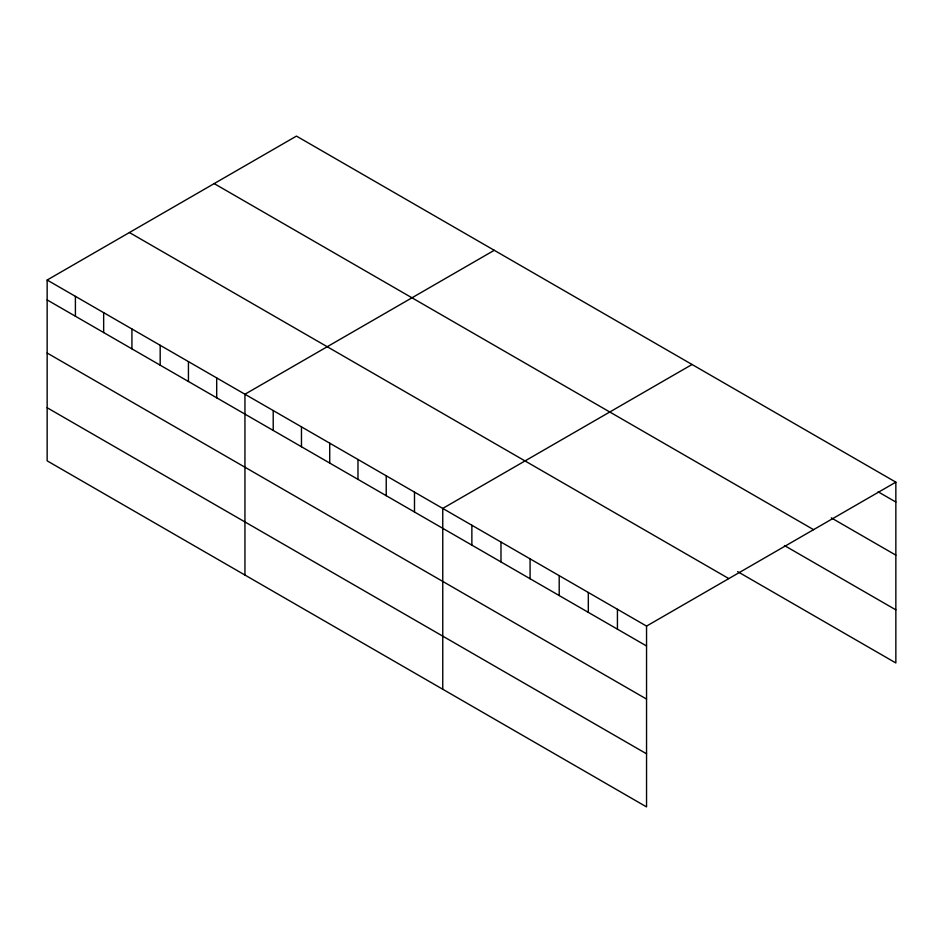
<?xml version="1.0" encoding="UTF-8"?>
<svg xmlns="http://www.w3.org/2000/svg" width="943" height="943" viewBox="0 0 943 943"><rect width="100%" height="100%" fill="white"/><g stroke="black" fill="none" stroke-linecap="round" stroke-linejoin="round"><path stroke-width="1.41" d="M47.15 280.036L646.544 626.093L646.544 806.902L47.15 460.844L47.15 280.036L296.456 136.098L895.85 482.156L895.85 662.964L737.626 571.611M494.262 250.296L244.944 394.233L244.944 575.041M692.056 364.493L442.75 508.43L442.75 689.239M646.544 626.093L895.85 482.156M878.133 491.81L895.85 502.041M831.29 517.872L895.85 555.144M214.191 183.602L813.573 529.66M784.458 545.549L895.85 609.862M129.427 232.532L728.809 578.589M47.15 299.921L646.544 645.979M47.15 353.024L646.544 699.081M47.15 407.741L646.544 753.799M617.429 609.284L617.429 629.17M588.314 592.475L588.314 612.361M559.199 575.666L559.199 595.552M530.084 558.857L530.084 578.743M500.981 542.048L500.981 561.934M471.865 525.239L471.865 545.125M414.496 492.116L414.496 512.002M386.229 475.802L386.229 495.688M357.975 459.489L357.975 479.374M329.72 443.175L329.72 463.06M301.465 426.861L301.465 446.746M273.211 410.547L273.211 430.432M216.69 377.919L216.69 397.805M188.435 361.605L188.435 381.491M160.18 345.291L160.18 365.177M131.926 328.977L131.926 348.863M103.659 312.663L103.659 332.549M75.405 296.35L75.405 316.235"/></g></svg>
